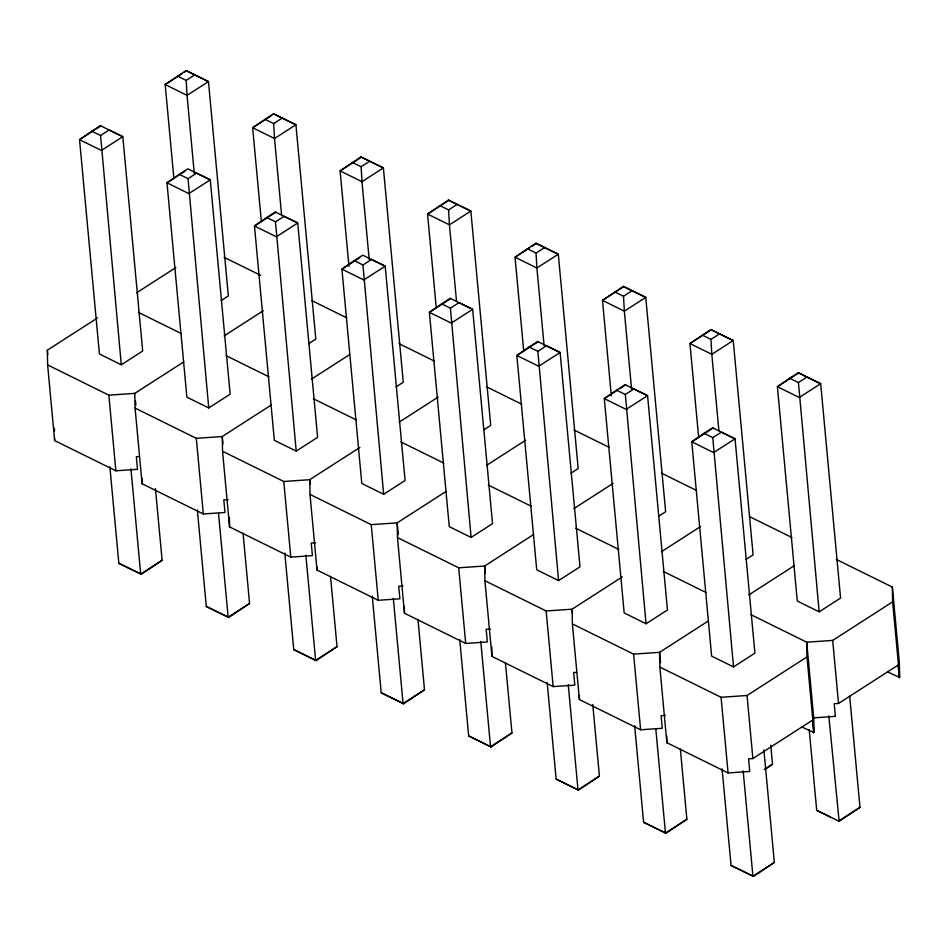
<?xml version="1.0" encoding="UTF-8"?>
<svg xmlns="http://www.w3.org/2000/svg" width="947" height="947" viewBox="0 0 947 947"><rect width="100%" height="100%" fill="white"/><g stroke="black" fill="none" stroke-linecap="round" stroke-linejoin="round"><path stroke-width="1.42" d="M91.812 131.195L79.536 139.659L99.423 353.989L121.287 364.784L142.689 351.006L122.814 136.676L100.382 125.691L91.812 131.195L100.56 135.516L109.13 129.999L122.814 136.676L101.4 150.443L79.536 139.659L100.95 125.88L100.382 125.691M221.207 300.507L228.345 295.914L208.458 81.572L186.026 70.587L165.18 84.555L173.893 178.521M179.279 174.355L166.992 182.818L186.879 397.16L208.742 407.944L230.157 394.177L210.27 179.835L187.837 168.85L179.279 174.355L188.027 178.675L196.585 173.159L210.27 179.835L188.855 193.602L166.992 182.818L178.888 175.159M308.663 343.666L315.801 339.073L295.914 124.744L273.494 113.758L252.648 127.727L261.36 221.681M266.734 217.514L254.459 225.978L274.334 440.319L296.21 451.103L317.612 437.336L297.737 222.995L275.305 212.01L266.734 217.514L275.482 221.835L284.053 216.33L297.737 222.995L276.323 236.774L254.459 225.978L275.861 212.211L275.305 212.01M396.13 386.826L403.268 382.245L383.381 167.903L360.949 156.918L340.103 170.886L348.958 266.308M354.202 260.685L341.914 269.137L361.801 483.479L383.665 494.275L405.079 480.496L385.192 266.154L362.76 255.169L354.202 260.685L362.938 264.994L371.508 259.49L385.192 266.154L363.778 279.933L341.914 269.137L359.753 257.667M483.586 429.997L490.724 425.404L470.837 211.063L448.405 200.077L427.559 214.046L436.283 308M441.657 303.845L429.382 312.309L449.257 526.639L471.121 537.434L492.535 523.655L472.648 309.314L450.227 298.329L441.657 303.845L450.405 308.154L458.964 302.649L472.648 309.314L451.245 323.093L429.382 312.309L450.784 298.53L450.227 298.329M571.041 473.157L578.179 468.564L558.304 254.222L535.872 243.237L515.026 257.205L523.738 351.159M155.462 488.64L162.115 560.304L141.269 574.273L118.837 563.287L109.876 466.764M529.113 347.004L516.837 355.468L536.724 569.798L558.588 580.594L580.002 566.815L560.115 352.485L537.683 341.5L529.113 347.004L537.86 351.325L546.431 345.809L560.115 352.485L538.701 366.252L516.837 355.468L538.251 341.689L537.683 341.5M658.508 516.316L665.646 511.723L645.759 297.382L623.327 286.396L602.481 300.365L611.336 395.799M243.059 533.268L249.57 603.464L228.724 617.444L206.292 606.447L197.343 509.924M616.58 390.164L604.293 398.628L624.18 612.969L646.043 623.753L667.457 609.986L647.57 395.645L625.138 384.66L616.58 390.164L625.328 394.485L633.886 388.968L647.57 395.645L626.156 409.412L604.293 398.628L617.385 390.211M745.964 559.476L753.102 554.883L733.215 340.553L710.795 329.556L689.949 343.536L698.661 437.49M330.515 576.427L337.025 646.635L316.18 660.604L293.759 649.618L284.798 553.084M704.035 433.324L691.76 441.787L711.635 656.129L733.511 666.913L754.913 653.146L735.038 438.804L712.606 427.819L704.035 433.324L712.783 437.644L721.354 432.14L735.038 438.804L713.624 452.583L691.76 441.787L713.174 428.02L712.606 427.819M789.68 378.232L777.404 386.696L797.291 601.037L819.155 611.821L840.569 598.054L820.682 383.713L798.25 372.727L789.68 378.232L798.428 382.552L806.998 377.036L820.682 383.713L799.268 397.48L777.404 386.696L798.818 372.917M417.982 619.587L424.493 689.795L403.647 703.763L381.215 692.778L372.266 596.243M505.438 662.746L511.948 732.954L491.102 746.923L468.67 735.937L459.721 639.414M592.763 704.45L599.415 776.114L578.57 790.082L556.138 779.097L547.177 682.574M680.36 749.077L686.871 819.273L666.025 833.242L643.593 822.256L634.644 725.733M765.815 768.798L772.515 764.182L770.751 745.171M763.886 749.823L774.338 862.445L753.492 876.413L731.06 865.428L722.099 768.893M849.672 696.187L859.983 807.341L839.137 821.309L828.803 715.814M181.836 73.842L165.18 84.555L187.044 95.351L194.265 173.159M184.215 72.315L186.595 70.788M186.204 80.412L194.774 74.908L208.458 81.572L187.044 95.351L186.204 80.412L177.468 76.103M181.268 173.632L184.843 171.336M271.671 115.475L252.648 127.727L274.512 138.511L281.59 214.851M273.671 123.584L282.23 118.067L295.914 124.744L274.512 138.511L273.671 123.584L264.923 119.263M139.221 456.513L136.332 456.703L137.504 469.31L115.865 470.801L54.642 440.592L47.622 364.938L47.35 350.201L97.517 317.932M136.664 292.753L175.822 267.563M361.517 157.107L340.103 170.886L361.967 181.67L369.188 259.478M361.127 166.743L369.697 161.227L383.381 167.903L361.967 181.67L361.127 166.743L352.379 162.422M47.622 364.938L108.846 395.159L134.805 393.372L183.754 361.884M224.131 335.913L263.278 310.723M439.455 206.399L427.559 214.046L449.423 224.841L456.513 301.182M441.835 204.86L448.973 200.267M448.594 209.903L457.152 204.398L470.837 211.063L449.423 224.841L448.594 209.903L439.846 205.582M271.209 405.044L222.273 436.531L196.301 438.319L135.078 408.11L134.805 393.372M311.587 379.072L349.514 354.675M529.302 248.019L515.026 257.205L536.89 268.001L544.111 345.809M531.681 246.492L536.44 243.438M536.049 253.062L544.62 247.558L558.304 254.222L536.89 268.001L536.049 253.062L527.301 248.753M162.115 560.304L140.701 574.083L130.935 468.777M359.896 447.422L309.728 479.691L283.769 481.478L222.545 451.269L222.273 436.531L222.947 443.859M399.054 422.232L438.201 397.053M623.895 286.598L602.481 300.365L624.345 311.161L631.566 388.968M623.505 296.222L632.075 290.717L645.759 297.382L624.345 311.161L623.505 296.222L614.769 291.913M249.57 603.464L228.156 617.243L218.532 513.404M446.132 491.375L397.195 522.851L371.224 524.638L310 494.429L309.728 479.691L310.143 484.095M486.509 465.391L525.656 440.213M619.764 388.684L625.707 384.849L625.138 384.66M710.167 330.527L689.949 343.536L711.813 354.32L718.891 430.66M710.972 339.393L719.531 333.877L733.215 340.553L711.813 354.32L710.972 339.393L702.224 335.072M337.025 646.635L315.623 660.402L305.845 555.096M533.587 534.534L484.651 566.01L458.691 567.809L397.468 537.588L397.195 522.851L398.285 534.582M573.965 508.563L613.123 483.372M424.493 689.795L403.079 703.562L393.313 598.267M622.274 576.901L572.106 609.181L546.147 610.969L484.923 580.748L484.651 566.01L485.326 573.349M661.432 551.722L700.579 526.532M511.948 732.954L490.546 746.733L480.768 641.427M708.51 620.853L659.574 652.341L633.602 654.128L572.379 623.919L572.106 609.181L572.521 613.573M748.888 594.882L794.166 565.761M599.415 776.114L578.001 789.893L568.236 684.586M660.521 662.604L659.574 652.341L659.846 667.079L721.069 697.288L747.029 695.5L806.986 656.934L806.714 642.196L750.699 614.556M801.718 726.929L814.006 732.587L813.733 717.85L806.714 642.196L832.685 640.409L892.63 601.842L892.358 587.104L836.343 559.452M659.846 667.079L666.866 742.72L728.089 772.941L749.728 771.45L748.556 758.843L752.877 758.535L812.834 719.969M813.733 717.85L835.372 716.346L834.2 703.739L838.533 703.443L898.478 664.877M887.375 671.825L899.65 677.484L899.378 662.746L892.358 587.104M686.871 819.273L665.457 833.052L655.833 729.214M764.193 769.544L772.515 764.182M774.338 862.445L752.924 876.212L743.158 770.905M838.569 821.12L859.983 807.341M228.12 499.566L223.788 499.874L224.96 512.481L203.321 513.972L142.097 483.751L135.078 408.11M315.576 542.738L311.255 543.033L312.415 555.64L290.788 557.132L229.565 526.911L222.545 451.269M403.043 585.897L398.711 586.193L399.883 598.8L378.244 600.291L317.02 570.082L310 494.429M490.499 629.057L486.166 629.353L487.338 641.959L465.699 643.451L404.476 613.242L397.468 537.588M576.522 672.311L573.633 672.512L574.805 685.119L553.166 686.611L491.943 656.401L484.923 580.748M665.421 715.376L661.089 715.672L662.261 728.29L640.622 729.782L579.398 699.561L572.379 623.919M809.235 729.888L816.705 810.324L830.389 817.001M118.837 563.287L141.269 574.273M206.292 606.447L228.724 617.444M293.759 649.618L316.18 660.604M381.215 692.778L403.647 703.763M468.67 735.937L491.102 746.923M556.138 779.097L578.57 790.082M643.593 822.256L666.025 833.242M731.06 865.428L753.492 876.413M186.026 70.587L194.774 74.908M273.494 113.758L282.23 118.067M360.949 156.918L369.697 161.227M448.405 200.077L457.152 204.398M535.872 243.237L544.62 247.558M623.327 286.396L632.075 290.717M710.795 329.556L719.531 333.877M798.25 372.727L806.998 377.036M224.131 257.324L260.603 275.328M311.587 300.483L346.756 317.849M399.042 343.643L434.211 361.008M486.509 386.814L521.679 404.168M573.965 429.974L609.134 447.327M661.432 473.133L696.601 490.487M750.19 516.944L791.87 537.505M138.475 312.415L181.469 333.628M225.942 355.587L268.924 376.799M313.398 398.746L356.392 419.959M400.865 441.906L443.847 463.119M488.321 485.065L531.303 506.278M575.776 528.225L618.77 549.438M663.243 571.396L706.225 592.609M816.705 810.324L839.137 821.309M892.63 601.842L899.65 677.484M898.123 665.102L899.295 677.709M832.685 640.409L838.533 703.443M819.155 611.821L798.428 382.552M806.986 656.934L814.006 732.587M812.479 720.205L813.651 732.812M747.029 695.5L752.877 758.535M733.511 666.913L712.783 437.644M721.069 697.288L728.089 772.941M646.043 623.753L625.328 394.485M633.602 654.128L640.622 729.782M558.588 580.594L537.86 351.325M546.147 610.969L553.166 686.611M471.121 537.434L450.405 308.154M458.691 567.809L465.699 643.451M383.665 494.275L362.938 264.994M371.224 524.638L378.244 600.291M296.21 451.103L275.482 221.835M283.769 481.478L290.788 557.132M208.742 407.944L188.027 178.675M196.301 438.319L203.321 513.972M135.492 400.699L135.894 405.091M121.287 364.784L100.56 135.516M108.846 395.159L115.865 470.801M47.35 350.201L47.752 354.604M666.735 735.902L666.866 742.72M579.327 695.465L579.398 699.561M491.765 646.848L491.943 656.401M404.357 606.411L404.476 613.242M316.973 567.348L317.02 570.082M229.387 517.358L229.565 526.911M142.003 478.294L142.097 483.751M54.417 428.316L54.464 431.039M54.595 437.869L54.642 440.592"/></g></svg>
